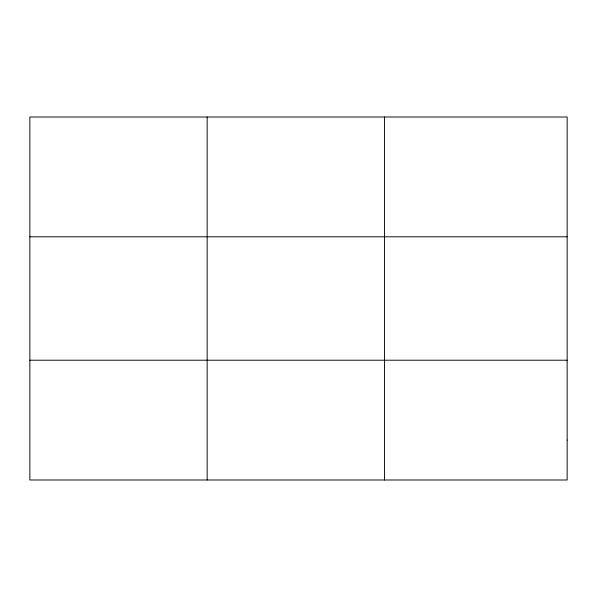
<?xml version="1.0" encoding="UTF-8"?>
<svg xmlns="http://www.w3.org/2000/svg" width="597" height="597" viewBox="0 0 597 597"><rect width="100%" height="100%" fill="white"/><g stroke="black" fill="none" stroke-linecap="round" stroke-linejoin="round"><path stroke-width="0.9" d="M207.159 479.995L207.159 117.005M384.468 479.995L384.468 117.005M29.85 236.793L567.15 236.793M29.85 360.207L567.15 360.207M567.15 440.064L567.15 479.995L29.85 479.995L29.85 117.005L567.15 117.005L567.15 440.064"/></g></svg>
